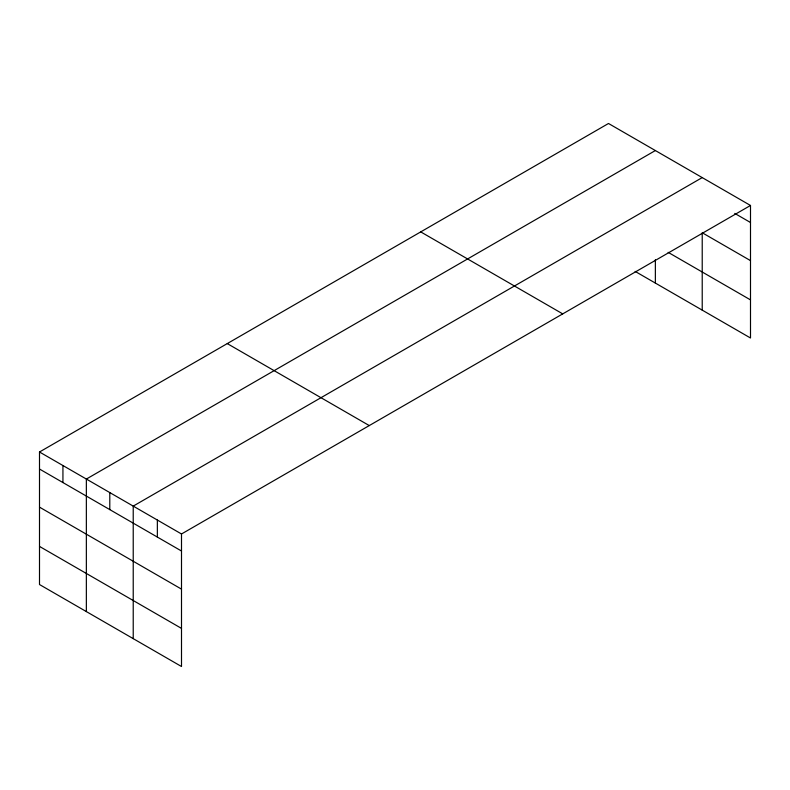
<?xml version="1.0" encoding="UTF-8"?>
<svg xmlns="http://www.w3.org/2000/svg" width="790" height="790" viewBox="0 0 790 790"><rect width="100%" height="100%" fill="white"/><g stroke="black" fill="none" stroke-linecap="round" stroke-linejoin="round"><path stroke-width="1.19" d="M750.5 205.469L608.498 123.487L39.5 451.999L39.5 584.531L181.503 666.513L181.503 533.981L750.5 205.469L750.5 338.001L635.13 271.395M655.364 150.544L86.357 479.056L86.357 611.579M702.221 177.592L133.224 506.104L133.224 638.636M734.759 213.409L750.5 222.504M750.5 260.621L702.221 232.744L702.221 310.124M668.143 252.336L750.5 299.884M420.734 231.895L562.727 313.877M227.273 343.591L369.266 425.573M39.5 451.999L181.503 533.981M39.5 469.033L181.503 551.015M39.5 507.14L181.503 589.123M39.5 546.413L181.503 628.396M655.364 259.713L655.364 283.077M157.358 520.047L157.358 537.072M109.79 492.575L109.79 509.609M62.933 465.527L62.933 482.552"/></g></svg>
